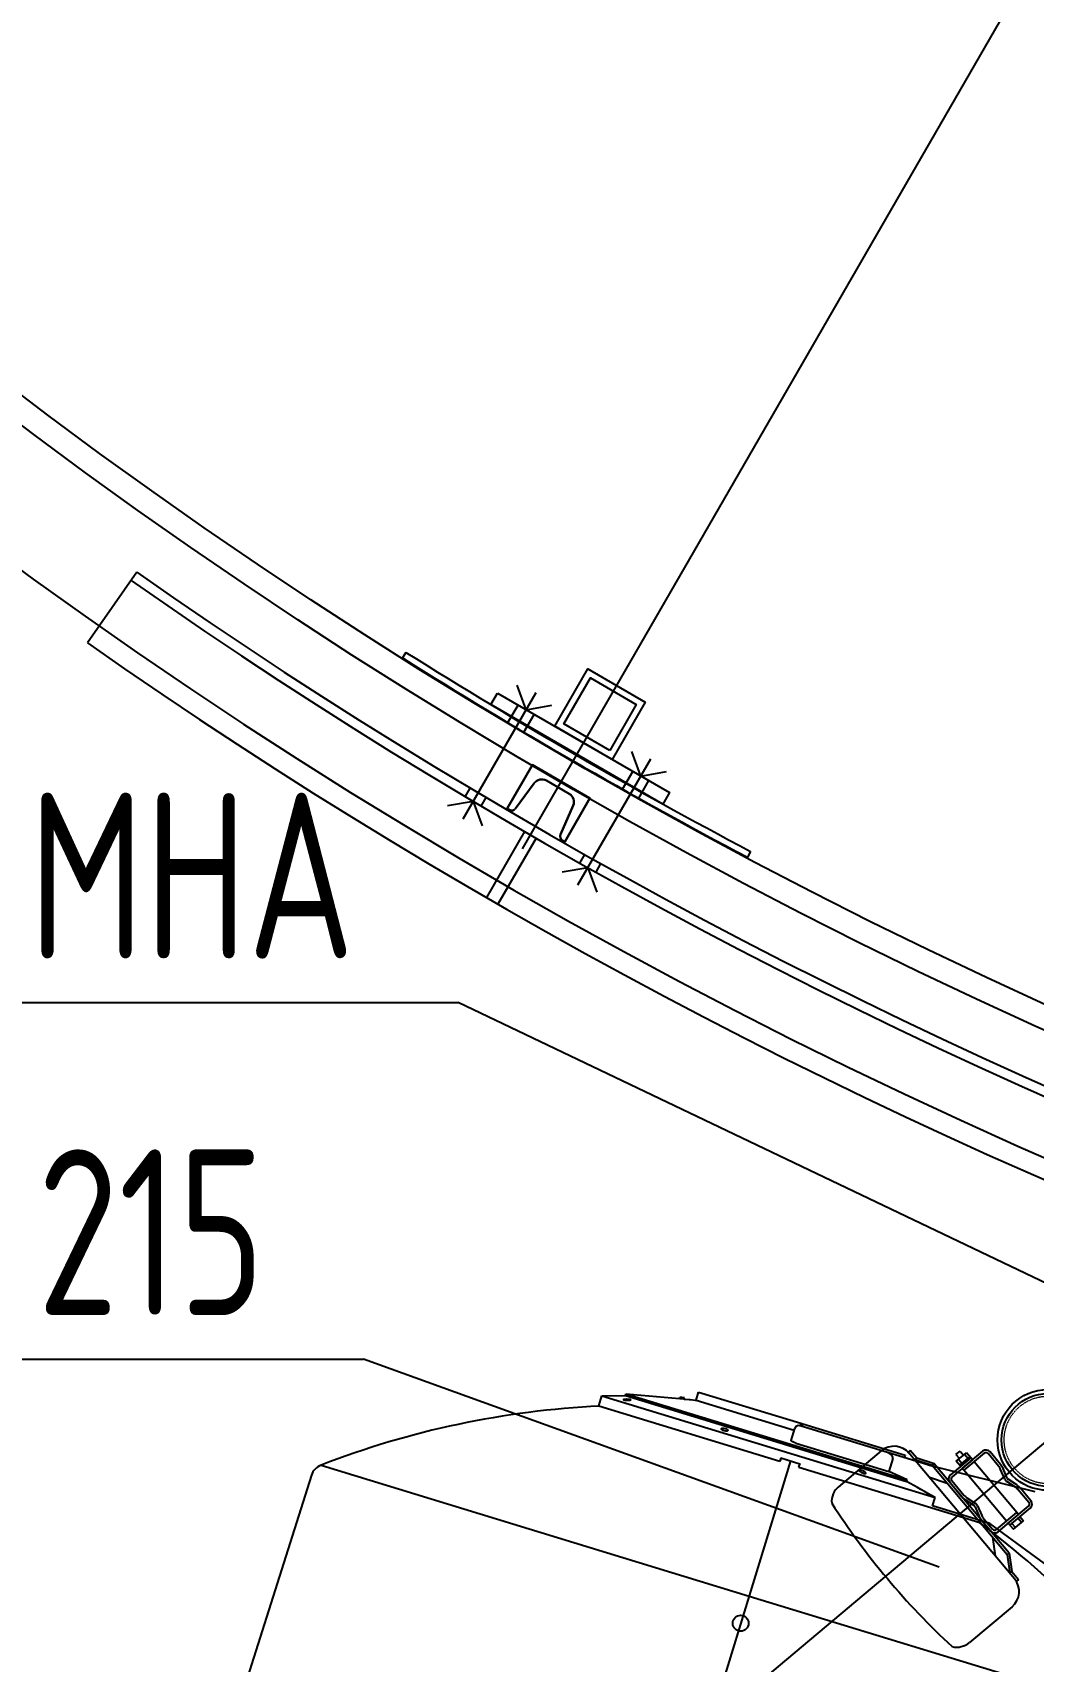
# Model space of a CAD drawing. Header units: millimetres. Extents: x -139278 to 641613, y -260926 to 217780.
# Drawn here: x 222324 to 223079, y -2425 to -1197 of the extents above; entities that cross this region are included whole.
import ezdxf

# ---------------------------------------------------------------- set-up
doc = ezdxf.new("R2010")
doc.units = ezdxf.units.MM
doc.linetypes.add('STRICHLINIE', pattern=[0.75, 0.5, -0.25])
doc.linetypes.add('STRICHPUNKT', pattern=[25.4, 12.7, -6.35, 0, -6.35])
for name, color, linetype, lineweight in [('10_30_Sektorantenne_MHA', 21, 'Continuous', 25), ('10_yy_Stahl', 6, 'Continuous', 25), ('10_yy_Stahl_Achse', 8, 'STRICHPUNKT', 9), ('10_yy_Stahl_VDK', 8, 'STRICHLINIE', 9), ('99_Gebaeude_VDK', 53, 'STRICHLINIE', 18)]:
    doc.layers.add(name, color=color, linetype=linetype, lineweight=lineweight)
doc.styles.add('ISOCP', font='ISOCP', dxfattribs={"width": 0.9})
doc.dimstyles.new('M_050', dxfattribs={"dimscale": 50, "dimtxt": 2.5, "dimasz": 2, "dimexe": 2, "dimexo": 2, "dimgap": 1, "dimtad": 1, "dimlfac": 0.001, "dimzin": 1, "dimdsep": 46, "dimtxsty": 'ISOCP', "dimblk": 'OBLIQUE', "dimcen": 2.5, "dimclrd": 256, "dimclre": 256, "dimclrt": 256, "dimadec": 0, "dimazin": 0, "dimtfac": 1, "dimtmove": 2, "dimatfit": 3, "dimfxl": 0, "dimtolj": 1, "dimtzin": 0, "dimarcsym": 0})

# ---------------------------------------------------------------- blocks, each defined once
blk = doc.blocks.new('_OBLIQUE')
at = {"color": 0, "linetype": 'ByBlock'}
blk.add_line((-0.5, -0.5), (0.5, 0.5), dxfattribs=at)
blk = doc.blocks.new('*D44')
at = {"lineweight": -2}
blk.add_arc((224746.8, 1744.4), 2209.6, 240.0004, 260.0004, dxfattribs=at)
at = {"layer": 'Defpoints', "color": 0}
for p in [(224746.8, 1744.4), (224746.8, 1744.4), (223871.6, -284.5), (222678.5, -1838), (224034.9, -2293.3)]:
    blk.add_point(p, dxfattribs=at)
at = {"lineweight": -2, "xscale": 100, "yscale": 100, "zscale": 100}
for p, rotation in [((223642, -169.2), 150.0003761264478), ((224363.1, -431.7), 350.0003761264577)]:
    blk.add_blockref('_OBLIQUE', p, dxfattribs=dict(at, rotation=rotation))
at = {"insert": (224029.6, -226.3), "char_height": 125, "attachment_point": 5, "rotation": 340.0004, "style": 'ISOCP'}
blk.add_mtext('\\A1;20°', dxfattribs=at)
blk = doc.blocks.new('*D46')
at = {"lineweight": -2}
blk.add_arc((224746.8, 1744.4), 2209.6, 220.0004, 240.0004, dxfattribs=at)
at = {"layer": 'Defpoints', "color": 0}
for p in [(224746.8, 1744.4), (224746.8, 1744.4), (223230.5, 137.2), (221606, -891.1), (222678.5, -1838)]:
    blk.add_point(p, dxfattribs=at)
at = {"lineweight": -2, "xscale": 100, "yscale": 100, "zscale": 100}
for p, rotation in [((223054.1, 324.1), 130.000376126735), ((223642, -169.2), 330.0003761267437)]:
    blk.add_blockref('_OBLIQUE', p, dxfattribs=dict(at, rotation=rotation))
at = {"insert": (223398.8, 137.9), "char_height": 125, "attachment_point": 5, "rotation": 320.0004, "style": 'ISOCP'}
blk.add_mtext('\\A1;20°', dxfattribs=at)
blk = doc.blocks.new('M12 HV Seite Kopf')
at = {"color": 0, "linetype": 'ByBlock', "lineweight": -2}
for p, q in [((-12, 10), (-12, 3.6)), ((12, 3.6), (-12, 3.6)), ((-11, 3), (-12, 2)), ((-12, 2), (-12, 0)), ((12, 0), (-12, 0)), ((11, 3), (-11, 3)), ((-10, 3.6), (-10, 3)), ((9, 11), (-9, 11)), ((-6, 10), (-6, 3.6)), ((6, 10), (6, 3.6)), ((10, 3.6), (10, 3)), ((11, 3), (12, 2)), ((12, 10), (12, 3.6)), ((12, 2), (12, 0))]:
    blk.add_line(p, q, dxfattribs=at)
for centre, radius, start, end in [((-9, 6), 4.97, 53.0008, 126.9992), ((0, -7.4), 18.4, 71.0054, 108.9946), ((9, 6), 4.97, 53.0008, 126.9992)]:
    blk.add_arc(centre, radius, start, end, dxfattribs=at)
blk = doc.blocks.new('M 12 HV Seite Mutter gekontert')
at = {"color": 0, "linetype": 'ByBlock', "lineweight": -2}
for p, q in [((0, 12), (0, -12)), ((2, 12), (0, 12)), ((3, 11), (2, 12)), ((3, 11), (3, -11)), ((10, 12), (4, 12)), ((10, 6), (4, 6)), ((11, 9), (11, -9)), ((11, 9), (11, -9)), ((17, 12), (12, 12)), ((17, 6), (12, 6)), ((18, 9), (18, -9)), ((18, 6), (21.2, 6)), ((21.2, -6), (21.2, 6)), ((21.2, 6), (22.7, 4.5)), ((22.7, 4.5), (22.7, -4.5)), ((2, -12), (0, -12)), ((3, -11), (2, -12)), ((10, -6), (4, -6)), ((10, -12), (4, -12)), ((17, -6), (12, -6)), ((17, -12), (12, -12)), ((18, -6), (21.2, -6)), ((21.2, -6), (22.7, -4.5))]:
    blk.add_line(p, q, dxfattribs=at)
for centre, radius, start, end in [((8, 9), 4.97, 143.0008, 216.9992), ((21.4, 0), 18.4, 161.0054, 198.9946), ((6, 9), 4.97, 323.0008, 36.9992), ((-7.4, 0), 18.4, 341.0054, 18.9946), ((16, 9), 4.97, 143.0008, 216.9992), ((29.4, 0), 18.4, 161.0054, 198.9946), ((13, 9), 4.97, 323.0008, 36.9992), ((-0.4, 0), 18.4, 341.0054, 18.9946), ((8, -9), 4.97, 143.0008, 216.9992), ((6, -9), 4.97, 323.0008, 36.9992), ((16, -9), 4.97, 143.0008, 216.9992), ((13, -9), 4.97, 323.0008, 36.9992)]:
    blk.add_arc(centre, radius, start, end, dxfattribs=at)
blk = doc.blocks.new('M12 HV Schelle seite')
at = {"color": 8, "linetype": 'STRICHPUNKT', "lineweight": 5, "ltscale": 0.2}
blk.add_line((0, 16), (0, -63.7), dxfattribs=at)
at = {"layer": '10_yy_Stahl_VDK', "ltscale": 0.2}
for p, q in [((-7, -12), (-7, 0)), ((6, 0), (6, -36)), ((7, -12), (7, 0)), ((-6, 0), (-6, -36)), ((-7, -36), (-7, -24)), ((7, -36), (7, -24))]:
    blk.add_line(p, q, dxfattribs=at)
blk.add_blockref('M12 HV Seite Kopf', (0, 0))
at = {"rotation": 270}
blk.add_blockref('M 12 HV Seite Mutter gekontert', (0, -36), dxfattribs=at)
blk = doc.blocks.new('Sektor-AL 114.3 oben_08')
for points in [[(22163.3, 10928, -0.308308), (22155.7, 10916.9, 0.681385), (22155.7, 10786.6, -0.308308), (22163.3, 10775.4), (22163.3, 10714.2), (22175.3, 10714.2), (22175.3, 10775.4, 0.308308), (22160.1, 10797.7, -0.681385), (22160.1, 10905.7, 0.308308), (22175.3, 10928), (22175.3, 10989.2), (22163.3, 10989.2)], [(22199.3, 10928, 0.308308), (22206.9, 10916.9, -0.681385), (22206.9, 10786.6, 0.308308), (22199.3, 10775.4), (22199.3, 10714.2), (22187.3, 10714.2), (22187.3, 10775.4, -0.308308), (22202.6, 10797.7, 0.681385), (22202.6, 10905.7, -0.308308), (22187.3, 10928), (22187.3, 10989.2), (22199.3, 10989.2)]]:
    blk.add_lwpolyline(points, format="xyb", close=True)
blk.add_lwpolyline([(22019.4, 10841.7), (22111.3, 10841.7), (22111.3, 10861.7), (22019.4, 10861.7)], close=True)
for centre, radius in [((22181.3, 10981.2), 6), ((21981.3, 10851.7), 38), ((21981.3, 10851.7), 35), ((22181.3, 10722.2), 6)]:
    blk.add_circle(centre, radius)
at = {"layer": '10_yy_Stahl_Achse'}
for p, q in [((22181.3, 10989.2), (22181.3, 10714.2)), ((22181.3, 10851.7), (21981.3, 10851.7))]:
    blk.add_line(p, q, dxfattribs=at)
at = {"layer": '10_yy_Stahl_Achse', "ltscale": 0.2}
for p, q in [((22202.1, 10981.2), (22160.6, 10981.2)), ((22202.1, 10722.2), (22160.6, 10722.2))]:
    blk.add_line(p, q, dxfattribs=at)
at = {"layer": '10_yy_Stahl_VDK'}
blk.add_circle((21981.3, 10851.7), 33, dxfattribs=at)
at = {"layer": '99_Gebaeude_VDK'}
blk.add_circle((22181.3, 10851.7), 57.1, dxfattribs=at)
at = {"rotation": 90}
for p in [(22163.3, 10952.2), (22163.3, 10751.2)]:
    blk.add_blockref('M12 HV Schelle seite', p, dxfattribs=at)

msp = doc.modelspace()

# ---------------------------------------------------------------- linework, layer by layer
for p, q in [((222693.301, -1812.369), (224746.801, 1744.398)), ((222402.308, -1603.886), (222365.025, -1657.131)), ((222605.387, -1664.267), (222602.728, -1668.501)), ((222648.663, -1789.71), (222703.611, -1694.539)), ((222682.401, -1717.275), (222690.048, -1704.029)), ((222694.438, -1724.426), (222702.173, -1711.029)), ((222735.234, -1839.704), (222790.201, -1744.544)), ((222768.9, -1767.427), (222776.637, -1754.032)), ((222650.147, -1773.139), (222653.898, -1766.644)), ((222781.11, -1774.279), (222788.76, -1761.034)), ((222656.164, -1776.719), (222636.776, -1780.137)), ((222656.164, -1776.719), (222662.897, -1795.218)), ((222662.186, -1780.287), (222665.937, -1773.792)), ((222694.973, -1799.474), (222666.223, -1849.27)), ((222703.633, -1804.474), (222674.883, -1854.27)), ((222736.636, -1823.282), (222740.388, -1816.787)), ((222865.518, -1814.454), (222863.181, -1818.874)), ((222742.737, -1826.714), (222723.349, -1830.129)), ((222742.737, -1826.714), (222749.467, -1845.215)), ((222748.844, -1830.136), (222752.596, -1823.641))]:
    msp.add_line(p, q)
at = {"ltscale": 10}
for p, q in [((222696.11, -1707.53), (222689.377, -1689.03)), ((222696.11, -1707.53), (222715.498, -1704.111)), ((222782.698, -1757.534), (222775.969, -1739.033)), ((222782.698, -1757.534), (222802.087, -1754.119))]:
    msp.add_line(p, q, dxfattribs=at)
at = {"ltscale": 4}
for p, q in [((222771.032, -2224.781), (222771.409, -2223.549)), ((222771.409, -2223.549), (222811.792, -2227.202)), ((222771.409, -2223.549), (222983.655, -2288.439)), ((222824.325, -2228.337), (222826.199, -2222.207)), ((222826.199, -2222.207), (222903.417, -2245.815)), ((222751.034, -2232.688), (222751.801, -2230.179)), ((222751.034, -2232.688), (222887.606, -2274.443)), ((222751.622, -2230.125), (222753.194, -2224.983)), ((222751.622, -2230.125), (222751.801, -2230.179)), ((222753.194, -2224.983), (222771.032, -2224.781)), ((222753.194, -2224.983), (223004.676, -2301.869)), ((222771.032, -2224.781), (222983.278, -2289.671)), ((222811.791, -2227.21), (222812.083, -2226.254)), ((222812.047, -2226.243), (222812.542, -2226.287)), ((222812.083, -2226.254), (222812.084, -2226.253)), ((222812.248, -2227.251), (222812.54, -2226.295)), ((222812.542, -2226.288), (222812.54, -2226.295)), ((222814.857, -2227.487), (222815.149, -2226.531)), ((222815.149, -2226.531), (222815.151, -2226.524)), ((222815.151, -2226.524), (222815.614, -2226.565)), ((222815.313, -2227.529), (222815.605, -2226.573)), ((222815.315, -2227.521), (222819.244, -2227.877)), ((222815.606, -2226.572), (222815.605, -2226.573)), ((222824.325, -2228.337), (222898.435, -2250.995)), ((222903.55, -2247.946), (222902.594, -2247.654)), ((222903.417, -2245.815), (222902.833, -2247.727)), ((222903.417, -2245.815), (222904.135, -2246.034)), ((222903.55, -2247.946), (222904.135, -2246.034)), ((222968.698, -2267.864), (222903.55, -2247.946)), ((222904.135, -2246.034), (222904.852, -2246.253)), ((222904.267, -2248.166), (222904.852, -2246.253)), ((222904.852, -2246.253), (222982.07, -2269.861)), ((222896.074, -2258.719), (222898.847, -2249.646)), ((222899.658, -2260.677), (222969.775, -2282.114)), ((222888.327, -2271.92), (222887.56, -2274.428)), ((222887.56, -2274.428), (222888.231, -2273.052)), ((222888.373, -2271.934), (222887.606, -2274.443)), ((222888.231, -2273.052), (222888.555, -2271.99)), ((222888.327, -2271.92), (222902.765, -2276.334)), ((222888.373, -2271.934), (222902.718, -2276.32)), ((222999.18, -2277.184), (222968.698, -2267.864)), ((222972.79, -2272.252), (222969.775, -2282.114)), ((222982.07, -2269.861), (222981.485, -2271.774)), ((222534.053, -2285.061), (222473.625, -2476.161)), ((222541.405, -2277.397), (222864.359, -2376.134)), ((222895.546, -2274.127), (222600.865, -3237.985)), ((222901.951, -2278.828), (222902.718, -2276.32)), ((222901.951, -2278.828), (223038.524, -2320.583)), ((222901.998, -2278.842), (222902.765, -2276.334)), ((222902.211, -2277.326), (222901.998, -2278.842)), ((222902.536, -2276.264), (222902.211, -2277.326)), ((222983.655, -2288.439), (222969.775, -2282.114)), ((222999.18, -2277.184), (223079.913, -2297.16)), ((222983.278, -2289.671), (222983.655, -2288.439)), ((223002.776, -2308.085), (223004.676, -2301.869)), ((223046.038, -2321.312), (223002.776, -2308.085)), ((223038.962, -2319.148), (223038.524, -2320.583)), ((223087.246, -2351.687), (223046.038, -2321.312)), ((222864.359, -2376.134), (223187.313, -2474.871))]:
    msp.add_line(p, q, dxfattribs=at)
for points in [[(222761.063, -1745.029), (222717.761, -1720.029), (222742.761, -1676.728), (222786.063, -1701.728)], [(222674.46, -1695.029), (222804.364, -1770.029), (222799.364, -1778.689), (222669.46, -1703.689)], [(222759.232, -1738.199), (222724.591, -1718.199), (222744.591, -1683.558), (222779.232, -1703.558)]]:
    msp.add_lwpolyline(points, close=True)
for points in [[(222681.901, -1782.115), (222683.545, -1783.064, 0.37930912), (222688.094, -1782.135), (222702.294, -1762.894, -0.37930912), (222711.391, -1761.036), (222728.712, -1771.036, -0.37930912), (222731.651, -1779.844), (222722.088, -1801.762, 0.37930912), (222723.558, -1806.166), (222725.202, -1807.115), (222744.202, -1774.206), (222700.901, -1749.206)], [(222725.202, -1807.115), (222723.558, -1806.166, -0.37930912), (222722.088, -1801.762), (222731.651, -1779.844, 0.37930912), (222728.712, -1771.036), (222711.391, -1761.036, 0.37930912), (222702.294, -1762.894), (222688.094, -1782.135, -0.37930912), (222683.545, -1783.064), (222681.901, -1782.115), (222700.901, -1749.206), (222744.202, -1774.206)]]:
    msp.add_lwpolyline(points, format="xyb", close=True)
at = {"ltscale": 4, "flags": 128}
for points in [[(222769.782, -2228.136), (222770.26, -2228.233), (222770.972, -2228.311), (222771.839, -2228.36), (222772.761, -2228.374), (222773.636, -2228.349), (222774.367, -2228.29), (222774.868, -2228.203), (222775.085, -2228.098), (222774.992, -2227.989), (222774.6, -2227.889), (222773.953, -2227.807), (222773.125, -2227.754), (222772.209, -2227.733), (222771.306, -2227.747), (222770.521, -2227.795), (222769.941, -2227.869), (222769.632, -2227.964), (222769.628, -2228.07), (222769.782, -2228.136)], [(222812.248, -2227.251), (222811.992, -2227.228), (222811.791, -2227.21)], [(222812.54, -2226.295), (222812.284, -2226.272), (222812.083, -2226.254)], [(222814.859, -2227.48), (222813.398, -2227.348), (222812.25, -2227.244)], [(222812.542, -2226.287), (222814.003, -2226.42), (222815.151, -2226.524)], [(222815.151, -2226.524), (222813.69, -2226.392), (222812.542, -2226.288)], [(222815.313, -2227.529), (222815.057, -2227.506), (222814.857, -2227.487)], [(222815.605, -2226.573), (222815.35, -2226.549), (222815.149, -2226.531)], [(222819.244, -2227.877), (222819.24, -2227.876), (222819.314, -2227.883), (222819.461, -2227.897), (222819.668, -2227.915), (222819.914, -2227.938), (222819.997, -2227.945)], [(222819.997, -2227.945), (222823.71, -2228.281), (222824.325, -2228.337)], [(222844.688, -2251.037), (222845.56, -2251.255), (222846.47, -2251.393), (222847.313, -2251.435), (222847.996, -2251.375), (222848.442, -2251.22), (222848.6, -2250.986), (222848.453, -2250.7), (222848.017, -2250.396), (222847.342, -2250.109), (222846.502, -2249.871), (222845.593, -2249.71), (222844.717, -2249.642), (222843.974, -2249.674), (222843.447, -2249.803), (222843.195, -2250.013), (222843.247, -2250.282), (222843.598, -2250.578), (222844.206, -2250.87), (222844.688, -2251.037)], [(222899.658, -2260.677), (222898.424, -2260.254), (222897.355, -2259.793), (222896.56, -2259.342), (222896.126, -2258.944), (222896.119, -2258.733)], [(222972.79, -2272.252), (222972.86, -2271.533), (222972.68, -2270.838), (222972.08, -2269.898), (222970.67, -2268.738), (222968.698, -2267.864)], [(222950.621, -2283.424), (222951.385, -2283.609), (222951.981, -2283.651), (222952.343, -2283.546), (222952.43, -2283.304), (222952.233, -2282.952), (222951.773, -2282.529), (222951.103, -2282.083), (222950.298, -2281.667), (222949.449, -2281.326), (222948.65, -2281.101), (222947.992, -2281.016), (222947.549, -2281.08), (222947.372, -2281.286), (222947.481, -2281.609), (222947.863, -2282.014), (222948.476, -2282.453), (222949.25, -2282.879), (222950.096, -2283.244), (222950.621, -2283.424)]]:
    msp.add_lwpolyline(points, dxfattribs=at)
for radius in [4048.5, 4030.5]:
    msp.add_circle((224746.801, 1744.398), radius)
at = {"ltscale": 4}
msp.add_circle((222857.996, -2396.655), 6, dxfattribs=at)
for centre, radius, start, end in [((224746.801, 1744.398), 4136.576, 141.160381, 309.497963), ((222782.567, -2898.275), 666.07, 92.648914, 111.227244), ((222901.716, -2250.523), 3, 72.999998, 162.999998), ((222545.495, -2288.679), 12, 109.927006, 162.45247), ((222525.845, -3116.969), 945.34, 59.567863, 61.060764), ((222640.19, -2854.746), 666.07, 34.772752, 53.351082)]:
    msp.add_arc(centre, radius, start, end, dxfattribs=at)
for radius, start, end in [(4087.5, 235, 265), (4095, 235, 265), (4152.5, 235, 265), (4030.5, 237.861867, 242.138133), (4025.5, 237.861867, 242.138133)]:
    msp.add_arc((224746.801, 1744.398), radius, start, end)
at = {"layer": '10_30_Sektorantenne_MHA'}
for p, q in [((221970.418, -1928.315), (222644.908, -1928.315)), ((223169.227, -2178.816), (222644.908, -1928.315)), ((221898.865, -2197.436), (222573.355, -2197.436)), ((223007.919, -2354.406), (222573.355, -2197.436)), ((223089.915, -2258.364), (222408.227, -2830.368)), ((222964.132, -2266.615), (222931.525, -2293.964)), ((222985.994, -2266.243), (222984.463, -2267.529)), ((223064.668, -2363.113), (222984.463, -2267.529)), ((222991.002, -2272.214), (222985.994, -2266.243)), ((222989.471, -2273.497), (222991.002, -2272.214)), ((223004.157, -2276.461), (222991.002, -2272.214)), ((223031.631, -2271.806), (223016.299, -2284.649)), ((223020.485, -2269.401), (223023.552, -2266.833)), ((223020.485, -2269.401), (223023.054, -2272.468)), ((223020.754, -2274.394), (223028.42, -2267.973)), ((223024.856, -2276.176), (223022.287, -2273.11)), ((223023.323, -2277.461), (223030.989, -2271.039)), ((223023.552, -2266.833), (223026.12, -2269.899)), ((223040.581, -2266.917), (223025.249, -2279.76)), ((223041.865, -2268.451), (223026.533, -2281.293)), ((223029.455, -2272.323), (223026.887, -2269.257)), ((223031.631, -2271.806), (223028.42, -2267.973)), ((223032.915, -2273.339), (223031.631, -2271.806)), ((223052.645, -2278.205), (223044.683, -2268.699)), ((223054.174, -2276.915), (223046.216, -2267.415)), ((223002.625, -2277.745), (222989.471, -2273.497)), ((223002.625, -2277.745), (223004.157, -2276.461)), ((223059.191, -2345.159), (223002.625, -2277.745)), ((223060.72, -2343.872), (223004.157, -2276.461)), ((223032.915, -2273.339), (223017.583, -2286.182)), ((223023.965, -2278.227), (223020.754, -2274.394)), ((223026.533, -2281.293), (223025.249, -2279.76)), ((223058.641, -2319.623), (223026.533, -2281.293)), ((223067.591, -2314.734), (223034.199, -2274.872)), ((223057.25, -2287.963), (223054.137, -2280.608)), ((223059.092, -2287.183), (223055.976, -2279.824)), ((223013.846, -2291.118), (223000.532, -2286.682)), ((223015.801, -2290.283), (223025.011, -2301.278)), ((223017.334, -2288.999), (223026.544, -2299.994)), ((223065.328, -2294.027), (223058.749, -2289.755)), ((223066.418, -2292.35), (223059.84, -2288.079)), ((223075.506, -2305.495), (223067.543, -2295.99)), ((223077.039, -2304.211), (223069.076, -2294.706)), ((223027.669, -2303.633), (223034.247, -2307.904)), ((223028.759, -2301.956), (223035.338, -2306.228)), ((223034.995, -2308.8), (223038.111, -2316.159)), ((223036.837, -2308.021), (223039.95, -2315.375)), ((223059.925, -2321.156), (223075.257, -2308.313)), ((223061.209, -2322.689), (223076.541, -2309.846)), ((223039.913, -2319.068), (223046.624, -2327.079)), ((223041.442, -2317.778), (223048.157, -2325.795)), ((223050.975, -2326.044), (223066.307, -2313.201)), ((223052.259, -2327.577), (223067.591, -2314.734)), ((223061.209, -2322.689), (223059.925, -2321.156)), ((223065.311, -2324.471), (223062.742, -2321.405)), ((223063.778, -2325.755), (223071.444, -2319.334)), ((223069.91, -2320.618), (223067.342, -2317.552)), ((223068.875, -2316.268), (223071.444, -2319.334)), ((223047.97, -2331.785), (223050.026, -2345.667)), ((223061.209, -2322.689), (223063.778, -2325.755)), ((223059.19, -2345.157), (223061.09, -2358.849)), ((223059.208, -2345.142), (223060.739, -2343.856)), ((223060.721, -2343.871), (223062.619, -2357.564)), ((223061.09, -2358.849), (223062.619, -2357.564)), ((223062.619, -2357.564), (223067.63, -2363.533)), ((223067.63, -2363.533), (223066.098, -2364.817)), ((223062.821, -2384.228), (223030.747, -2411.172))]:
    msp.add_line(p, q, dxfattribs=at)
for centre, radius, start, end in [((222973.764, -2278.114), 15, 39.951885, 129.951885), ((223043.149, -2269.984), 4, 39.951885, 129.951885), ((223043.149, -2269.984), 2, 39.951885, 129.951885), ((223018.868, -2287.715), 4, 129.951885, 219.951885), ((223045.408, -2284.361), 9.501, 23.261487, 40.382078), ((223045.408, -2284.361), 11.501, 23.232522, 40.342778), ((222941.66, -2305.022), 15, 129.951885, 183.840087), ((223018.868, -2287.715), 2, 129.951885, 219.951885), ((223060.934, -2286.405), 4, 202.919696, 236.883541), ((223060.934, -2286.405), 2, 202.909144, 236.834922), ((223059.877, -2302.411), 10, 39.951885, 56.969266), ((223059.877, -2302.411), 12, 39.951885, 56.972027), ((223403.437, -1998.206), 567.484, 212.849255, 227.150745), ((223034.21, -2293.572), 12, 219.951885, 236.972027), ((223034.21, -2293.572), 10, 219.951885, 236.969266), ((223033.153, -2309.579), 2, 22.909144, 56.834922), ((223033.153, -2309.579), 4, 22.919696, 56.883541), ((223073.972, -2306.78), 2, 309.951885, 39.951885), ((223073.972, -2306.78), 4, 309.951885, 39.951885), ((223048.679, -2311.623), 11.501, 203.232522, 220.342778), ((223048.679, -2311.623), 9.501, 203.261487, 220.382078), ((223049.691, -2324.511), 4, 219.951885, 309.951885), ((223049.691, -2324.511), 2, 219.951885, 309.951885), ((223053.169, -2372.745), 15, 310.048115, 40.048115), ((223021.096, -2399.69), 15, 256.159913, 310.048115)]:
    msp.add_arc(centre, radius, start, end, dxfattribs=at)

# ---------------------------------------------------------------- block references
at = {"layer": '10_yy_Stahl'}
msp.add_blockref('Sektor-AL 114.3 oben_08', (201108.576, -13110.071), dxfattribs=at)

# ---------------------------------------------------------------- texts
at = {"layer": '10_30_Sektorantenne_MHA', "style": 'ISOCP', "width": 0.8}
for s, p in [('Dual-MHA', (222018.443, -1895.066)), ('K 742 215', (221946.889, -2164.187))]:
    msp.add_text(s, height=125, dxfattribs=at).set_placement(p)

# ---------------------------------------------------------------- dimensions: what is measured, and where the dimension line sits
for base, line1, picture, middle in [((223230.469, 137.158), ((221606.036, -891.052), (224746.801, 1744.398)), '*D46', (223398.808, 137.901)), ((223871.624, -284.529), ((224034.87, -2293.319), (224746.801, 1744.398)), '*D44', (224029.557, -226.256))]:
    dim = msp.add_angular_dim_2l(base=base, line1=line1, line2=((222678.537, -1837.996), (224746.801, 1744.398)), dimstyle='M_050')
    dim.commit()
    dim.dimension.update_dxf_attribs({"geometry": picture, "text_midpoint": middle})

doc.saveas('drawing.dxf')
